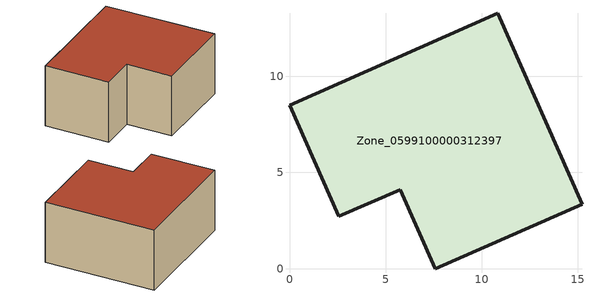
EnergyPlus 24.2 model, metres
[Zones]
Zone_0599100000312397
 floor ground (C_G): 0,8.5 10.83,13.27 15.21,3.35 7.57,0 5.76,4.11 2.56,2.71 z0
 wall outside (C_F): 10.83,13.27 0,8.5 2.56,2.71 5.76,4.11 7.57,0 15.21,3.35 10.83,13.27 z0:6.14
 roof outside (C_R): 15.21,3.35 10.83,13.27 0,8.5 2.56,2.71 5.76,4.11 7.57,0 z6.14
[BUILDING]
Pand.0599100000312397: North Axis=0; Terrain=City; Loads Convergence Tolerance Value=0.04; Temperature Convergence Tolerance Value=0.4; Solar Distribution=FullExterior; Maximum Number of Warmup Days=25; Minimum Number of Warmup Days=1
[Site:Location]
Rotterdam.The.Hague.AP_ZH_NLD Design_Conditions: Latitude=51.96; Longitude=4.45; Time Zone=1; Elevation=-4.5
[SITE:GROUNDTEMPERATURE:BUILDINGSURFACE]
18, 18, 18, 18, 18, 18, 18, 18, 18, 18, 18, 18
[MATERIAL] Thermal Absorptance=0.9; Solar Absorptance=0.7; Visible Absorptance=0.7
Name | Roughness | Thickness | Conductivity | Density | Specific Heat
G.D.1975-1991 | MediumSmooth | 0.15 | 0.288461 | 540 | 1210
F.D.1975-1991 | Rough | 0.3 | 0.230769 | 1920 | 840
R.D.1975-1991 | MediumRough | 0.2 | 0.153846 | 1500 | 1000
[CONSTRUCTION]
C_G: G.D.1975-1991
C_F: F.D.1975-1991
C_R: R.D.1975-1991
[ZONE]
Zone_0599100000312397: Type=1; Multiplier=1; Ceiling Height=Autocalculate; Volume=Autocalculate; Floor Area=autocalculate; Part of Total Floor Area=Yes
[ZONEINFILTRATION:DESIGNFLOWRATE]
Infil_Zone_0599100000312397: Zone or ZoneList or Space or SpaceList=Zone_0599100000312397; Schedule=AlwaysOn; Design Flow Rate Calculation Method=Flow/Area; Flow Rate per Floor Area=0.0042; Constant Term Coefficient=1; Temperature Term Coefficient=0; Velocity Term Coefficient=0; Velocity Squared Term Coefficient=0
[HVACTEMPLATE:ZONE:IDEALLOADSAIRSYSTEM]
Zone_0599100000312397: Maximum Heating Supply Air Temperature=50; Minimum Cooling Supply Air Temperature=13; Maximum Heating Supply Air Humidity Ratio=0.0156; Minimum Cooling Supply Air Humidity Ratio=0.0077; Heating Limit=NoLimit; Cooling Limit=NoLimit; Dehumidification Control Type=ConstantSensibleHeatRatio; Cooling Sensible Heat Ratio=0.7; Dehumidification Setpoint=60; Humidification Control Type=None; Humidification Setpoint=30; Outdoor Air Method=None; Outdoor Air Flow Rate per Person=0.00944; Outdoor Air Flow Rate per Zone Floor Area=0; Outdoor Air Flow Rate per Zone=0; Demand Controlled Ventilation Type=None; Outdoor Air Economizer Type=NoEconomizer; Heat Recovery Type=None; Sensible Heat Recovery Effectiveness=0.7; Latent Heat Recovery Effectiveness=0.65
[ZONECONTROL:THERMOSTAT]
ThermostatControl_Zone_0599100000312397: Zone or ZoneList=Zone_0599100000312397; Control Type Schedule=DualSetpointControlType; Control 1=Thermostat_Zone_0599100000312397; Temperature Difference Between Cutout And Setpoint=0
[THERMOSTATSETPOINT:DUALSETPOINT]
Thermostat_Zone_0599100000312397: Heating Setpoint Temperature Schedule=HeatingSetpoint_Zone_0599100000312397; Cooling Setpoint Temperature Schedule=CoolingSetpoint_Zone_0599100000312397
[SCHEDULE:COMPACT]
HeatingSetpoint_Zone_0599100000312397: Through: 12/31, For: AllDays, Until: 24:00, 21
CoolingSetpoint_Zone_0599100000312397: Through: 12/31, For: AllDays, Until: 24:00, 24
DualSetpointControlType: Through: 12/31, For: AllDays, Until: 24:00, 4
AlwaysOn: Through: 12/31, For: AllDays, Until: 24:00, 1
